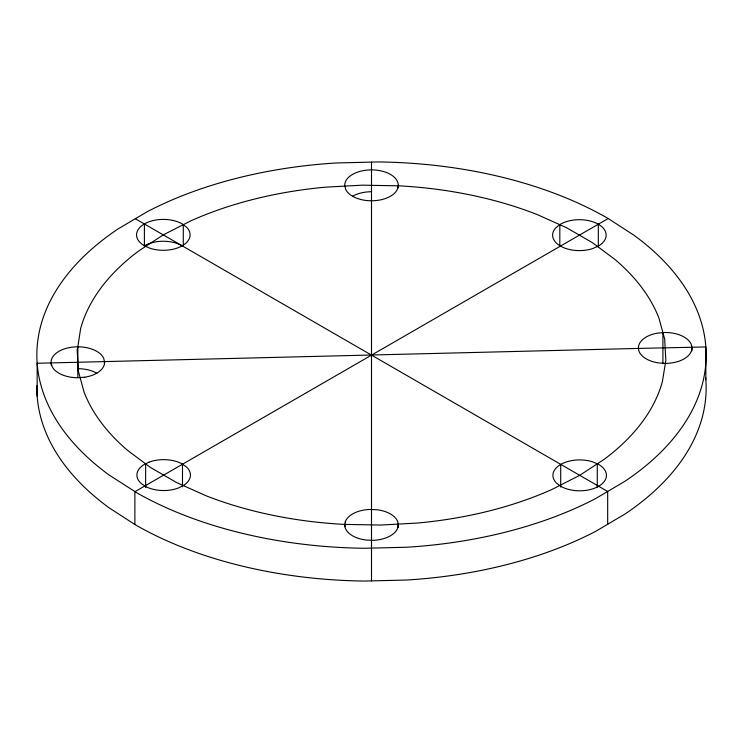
<?xml version="1.0" encoding="UTF-8"?>
<svg xmlns="http://www.w3.org/2000/svg" width="743" height="743" viewBox="0 0 743 743"><rect width="100%" height="100%" fill="white"/><g stroke="black" fill="none" stroke-linecap="round" stroke-linejoin="round"><path stroke-width="1.11" d="M77.839 346.814L80.653 328.462A294.488 170.026 0 0 1 138.857 250.855L163.321 234.844L191.072 220.736A294.488 170.026 0 0 1 325.518 187.171L362.333 185.165L399.297 185.843A294.488 170.026 0 0 1 537.096 214.513L566.315 227.599L592.459 242.701L615.111 259.576A294.488 170.026 0 0 1 658.92 318.06L664.688 339.152L665.839 360.494L662.347 381.753A294.488 170.026 0 0 1 604.143 459.35L579.679 475.362L551.928 489.479A294.488 170.026 0 0 1 417.482 523.044L380.667 525.05L343.703 524.372A294.488 170.026 0 0 1 205.904 495.702L176.685 482.606L150.541 467.505L127.889 450.629A294.488 170.026 0 0 1 84.08 392.146L78.312 371.054L77.161 349.721L77.839 346.814L77.839 377.416M705.664 377.537A334.647 193.208 0 0 1 624.9 514.091L595.514 531.431A334.647 193.208 0 0 1 406.597 580.032L364.609 581.063A334.647 193.208 0 0 1 137.446 525.988L134.882 524.502L134.882 491.717L608.183 218.535L633.686 235.039A334.647 193.208 0 0 1 624.9 481.297L595.514 498.637A334.647 193.208 0 0 1 406.597 547.247L364.609 548.269A334.647 193.208 0 0 1 137.446 493.194L109.314 475.167A334.647 193.208 0 0 1 118.1 228.909L147.486 211.569A334.647 193.208 0 0 1 336.403 162.968L378.391 161.937A334.647 193.208 0 0 1 605.554 217.012L608.183 218.535M37.15 396.056L37.15 363.262L638.404 348.421L705.85 346.944L705.85 379.738M135.319 218.748L607.681 491.467L607.681 524.252M134.882 524.502L109.314 507.961A334.647 193.208 0 0 1 36.871 385.654M691.928 347.455A26.776 15.454 0 0 1 665.997 363.392L659.041 362.983A26.776 15.454 0 0 1 638.404 348.421A26.776 15.454 0 0 1 657.434 333.143L664.335 332.493A26.776 15.454 0 0 1 691.928 347.455L691.928 350.854M662.905 332.623L662.905 363.151M598.319 224.219A26.776 15.454 0 0 1 598.319 246.082L592.775 248.543A26.776 15.454 0 0 1 560.454 246.082A26.776 15.454 0 0 1 556.201 227.423L560.454 224.219A26.776 15.454 0 0 1 598.319 224.219L598.319 246.834M597.279 463.846L597.279 487.584M560.705 464.459A26.776 15.454 0 0 0 556.516 483.117L560.789 486.312A26.776 15.454 0 0 0 598.644 486.266A26.776 15.454 0 0 0 598.57 464.412L593.016 461.96A26.776 15.454 0 0 0 560.705 464.459L560.705 487.074M559.823 224.692L559.823 246.174M398.164 185.824L398.164 188.081M398.174 524.094L398.174 527.484M371.5 162.104L371.5 580.896M344.956 524.391L344.956 526.694M183.289 224.692L183.289 245.404M182.49 464.236L182.49 486.841M145.628 463.846L145.628 487.594M144.402 223.912L144.402 245.775L149.928 248.227A26.776 15.454 0 0 0 182.249 245.784A26.776 15.454 0 0 0 186.512 227.126L182.258 223.922A26.776 15.454 0 0 0 144.402 223.912A26.776 15.454 0 0 0 144.383 245.775A26.776 15.454 0 0 1 182.258 245.784M104.457 361.618L104.457 363.921M51.211 362.918L51.211 365.184M77.839 368.677A26.776 15.454 0 0 1 96.766 373.2M352.572 196.263A26.776 15.454 0 0 1 371.5 191.731M345.226 521.92L344.789 525.942A26.776 15.454 0 0 0 366.373 540.05L373.348 540.3A26.776 15.454 0 0 0 397.774 527.836L398.211 523.815A26.776 15.454 0 0 0 376.627 509.707L369.652 509.457A26.776 15.454 0 0 0 345.226 521.92M398.276 185.332L397.356 189.335A26.776 15.454 0 0 1 371.5 200.786A26.776 15.454 0 0 1 345.644 189.335L344.724 185.332A26.776 15.454 0 0 1 371.5 169.878A26.776 15.454 0 0 1 398.276 185.332M148.86 462.22L143.594 464.867A26.776 15.454 0 0 0 141.374 483.647L145.972 486.684A26.776 15.454 0 0 0 178.487 487.965L183.753 485.318A26.776 15.454 0 0 0 185.973 466.539L181.385 463.502A26.776 15.454 0 0 0 148.86 462.22M84.767 377.203L77.839 377.732A26.776 15.454 0 0 1 51.973 366.271L51.063 362.268A26.776 15.454 0 0 1 74.337 346.944A26.776 15.454 0 0 1 103.695 358.275L104.605 362.268A26.776 15.454 0 0 1 84.767 377.203"/></g></svg>
